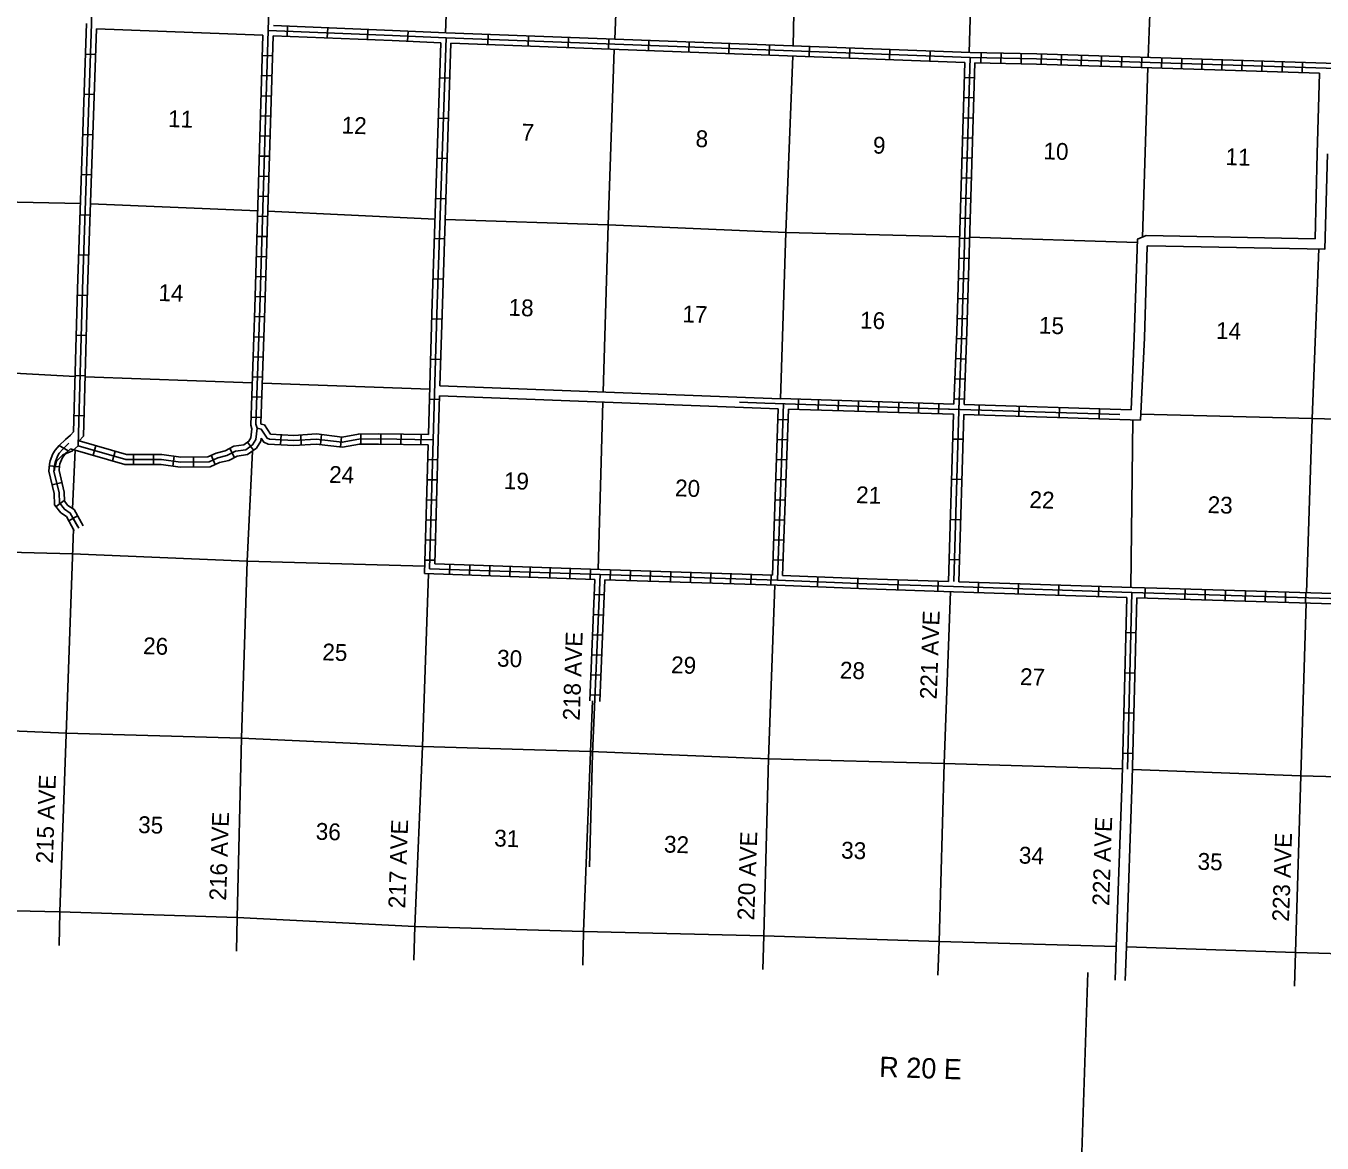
# Model space of a CAD drawing. Extents: x 589837 to 1026606, y 16219719 to 16549911.
# Drawn here: x 918727 to 957209, y 16335661 to 16368833 of the extents above; entities that cross this region are included whole.
import ezdxf

# ---------------------------------------------------------------- set-up
doc = ezdxf.new("R2010")
doc.units = 0
for name, color, linetype in [('L10', 7, 'Continuous'), ('L11', 7, 'Continuous'), ('L13', 7, 'Continuous'), ('L14', 7, 'Continuous'), ('L30', 7, 'Continuous'), ('L52', 7, 'Continuous'), ('L8', 7, 'Continuous'), ('L9', 7, 'Continuous')]:
    doc.layers.add(name, color=color, linetype=linetype)

msp = doc.modelspace()

# ---------------------------------------------------------------- linework, layer by layer
at = {"layer": 'L10'}
msp.add_lwpolyline([(957067, 16365043), (957131, 16367431)], dxfattribs=at)
at = {"layer": 'L11'}
for p, q in [((920818, 16368742), (925764, 16368554)), ((931018, 16358150), (941128, 16357763)), ((931009, 16357850), (941065, 16357465)), ((951272, 16346463), (951100, 16341501)), ((951572, 16346454), (951400, 16341491))]:
    msp.add_line(p, q, dxfattribs=at)
for points in [[(951537, 16357438), (951634, 16359585), (951725, 16362500), (951985, 16362607), (957000, 16362514), (957067, 16365043)], [(951823, 16357129), (951934, 16359573), (952018, 16362296), (952041, 16362306), (957291, 16362208), (957367, 16365032)]]:
    msp.add_lwpolyline(points, dxfattribs=at)
at = {"layer": 'L13'}
for p, q in [((931183, 16368626), (931389, 16374121)), ((936422, 16373944), (936207, 16368437)), ((941504, 16368239), (941631, 16373755)), ((946899, 16373614), (946730, 16368042)), ((952049, 16367895), (952240, 16373421)), ((951877, 16362563), (952038, 16367595)), ((925610, 16363345), (920643, 16363549)), ((930873, 16363096), (925910, 16363332)), ((951722, 16362403), (946746, 16362560)), ((925446, 16358239), (920485, 16358411)), ((930715, 16358049), (925746, 16358228)), ((935853, 16357665), (935719, 16352692)), ((951534, 16352160), (951590, 16357136)), ((920114, 16354500), (920186, 16356240))]:
    msp.add_line(p, q, dxfattribs=at)
for points in [[(936196, 16368137), (936012, 16362931), (935862, 16357964)], [(941128, 16357763), (941286, 16362698), (941495, 16367939)], [(920343, 16363559), (915196, 16363672), (910075, 16363874)], [(946447, 16362568), (941286, 16362698), (936012, 16362931), (931173, 16363085)], [(957113, 16362212), (956910, 16357172), (956745, 16352000)], [(920185, 16358423), (914945, 16358711), (909940, 16358836)], [(962093, 16357034), (956910, 16357172), (951831, 16357308)], [(925451, 16356208), (925291, 16352944), (925124, 16347685), (924996, 16342357)], [(919738, 16342531), (920135, 16353897)], [(920109, 16353158), (914782, 16353292), (909926, 16353429)], [(930563, 16352795), (925291, 16352944), (920109, 16353157)], [(930277, 16342090), (930497, 16347432), (930676, 16352567)], [(940638, 16341814), (940771, 16347066), (940960, 16352227)], [(946176, 16352037), (945989, 16346935), (945838, 16341650)], [(956736, 16351700), (956581, 16346569), (956423, 16341317)], [(919923, 16347832), (914574, 16348058), (909290, 16348224), (904015, 16348399), (898841, 16348629), (893557, 16348803), (888592, 16349024)], [(935546, 16348788), (935286, 16341940)], [(935489, 16347291), (930497, 16347432), (925124, 16347685), (919923, 16347832)], [(951283, 16346769), (945989, 16346935), (940771, 16347066), (935489, 16347291)], [(961754, 16346431), (956581, 16346569), (951583, 16346758)], [(951100, 16341501), (945838, 16341650), (940638, 16341814), (935286, 16341940), (930277, 16342090), (924996, 16342357), (919738, 16342531), (914419, 16342648), (909066, 16343050), (903882, 16343196), (903291, 16343210)], [(961582, 16341171), (956423, 16341317), (951400, 16341491)]]:
    msp.add_lwpolyline(points, dxfattribs=at)
at = {"layer": 'L52'}
for p, q in [((919738, 16342531), (919709, 16341531)), ((924979, 16341356), (924996, 16342357)), ((930277, 16342090), (930246, 16341091)), ((935257, 16340940), (935286, 16341940)), ((940638, 16341814), (940601, 16340814)), ((945802, 16340651), (945838, 16341650)), ((951100, 16341501), (951065, 16340502)), ((951400, 16341491), (951365, 16340492)), ((956389, 16340318), (956423, 16341317)), ((950250, 16340725), (950034, 16334163))]:
    msp.add_line(p, q, dxfattribs=at)
at = {"layer": 'L8'}
for p, q in [((925747, 16367952), (926046, 16367943)), ((947078, 16367736), (947085, 16368034)), ((947675, 16367724), (947681, 16368022)), ((948271, 16367712), (948277, 16368010)), ((948866, 16367698), (948876, 16367996)), ((949462, 16367679), (949472, 16367977)), ((950059, 16367659), (950068, 16367958)), ((950655, 16367640), (950664, 16367938)), ((951251, 16367621), (951261, 16367919)), ((951847, 16367602), (951857, 16367900)), ((952444, 16367583), (952453, 16367881)), ((953040, 16367563), (953050, 16367862)), ((953636, 16367544), (953646, 16367842)), ((954232, 16367525), (954242, 16367823)), ((954829, 16367506), (954838, 16367804)), ((955425, 16367487), (955435, 16367785)), ((956021, 16367467), (956031, 16367766)), ((956618, 16367448), (956627, 16367746)), ((925730, 16367356), (926028, 16367347)), ((946888, 16367291), (946590, 16367300)), ((925712, 16366759), (926010, 16366750)), ((946870, 16366695), (946572, 16366704)), ((925694, 16366163), (925993, 16366154)), ((946852, 16366098), (946554, 16366107)), ((925677, 16365566), (925975, 16365558)), ((946834, 16365502), (946536, 16365511)), ((925659, 16364970), (925957, 16364961)), ((946816, 16364906), (946518, 16364915)), ((925641, 16364374), (925939, 16364365)), ((946798, 16364309), (946500, 16364318)), ((925624, 16363777), (925922, 16363769)), ((946780, 16363713), (946482, 16363722)), ((925606, 16363181), (925904, 16363172)), ((946762, 16363117), (946464, 16363126)), ((925588, 16362585), (925886, 16362576)), ((946744, 16362520), (946446, 16362529)), ((925570, 16361988), (925869, 16361980)), ((946726, 16361924), (946428, 16361933)), ((925553, 16361392), (925851, 16361383)), ((946708, 16361328), (946410, 16361337)), ((925535, 16360796), (925833, 16360787)), ((946691, 16360731), (946392, 16360740)), ((925516, 16360200), (925814, 16360190)), ((946673, 16360135), (946374, 16360144)), ((925495, 16359604), (925793, 16359593)), ((946653, 16359538), (946355, 16359549)), ((925474, 16359008), (925772, 16358997)), ((946631, 16358941), (946333, 16358953)), ((925453, 16358411), (925751, 16358401)), ((946608, 16358345), (946310, 16358356)), ((925432, 16357815), (925730, 16357805)), ((941660, 16357748), (941650, 16357450)), ((942256, 16357730), (942247, 16357431)), ((942852, 16357711), (942843, 16357412)), ((943449, 16357692), (943439, 16357394)), ((946586, 16357749), (946288, 16357760)), ((940893, 16352528), (941065, 16357465)), ((941038, 16352374), (941220, 16357613)), ((941193, 16352518), (941365, 16357458)), ((946271, 16357303), (941365, 16357458)), ((944045, 16357673), (944036, 16357375)), ((944641, 16357654), (944632, 16357356)), ((945238, 16357635), (945228, 16357337)), ((945834, 16357616), (945825, 16357318)), ((925411, 16357219), (925709, 16357208)), ((941055, 16357149), (941353, 16357138)), ((926289, 16356396), (926306, 16356694)), ((926903, 16356388), (926884, 16356686)), ((927470, 16356401), (927506, 16356697)), ((928062, 16356330), (928098, 16356626)), ((928669, 16356415), (928667, 16356714)), ((929263, 16356418), (929267, 16356716)), ((929859, 16356410), (929863, 16356709)), ((930456, 16356403), (930460, 16356701)), ((930821, 16356547), (930711, 16352716)), ((930971, 16356543), (930865, 16352860)), ((941034, 16356553), (941332, 16356542)), ((919717, 16356379), (919984, 16356218)), ((920724, 16356085), (920807, 16356372)), ((921297, 16355920), (921380, 16356207)), ((924915, 16356021), (924777, 16356286)), ((925481, 16356231), (925304, 16356471)), ((930667, 16356399), (930557, 16352571)), ((919422, 16355769), (919720, 16355737)), ((921920, 16355812), (921921, 16356110)), ((922517, 16355810), (922518, 16356109)), ((923090, 16355761), (923131, 16356056)), ((923707, 16355737), (923703, 16356035)), ((924350, 16355812), (924229, 16356085)), ((930953, 16355947), (930655, 16355955)), ((941013, 16355956), (941311, 16355946)), ((919794, 16355271), (919504, 16355202)), ((930936, 16355350), (930638, 16355359)), ((940992, 16355360), (941291, 16355350)), ((919859, 16354743), (919622, 16354562)), ((930919, 16354754), (930621, 16354763)), ((940972, 16354764), (941270, 16354754)), ((920258, 16354287), (919998, 16354141)), ((930902, 16354158), (930604, 16354166)), ((940951, 16354168), (941249, 16354157)), ((930885, 16353561), (930586, 16353570)), ((940930, 16353571), (941229, 16353561)), ((930868, 16352965), (930569, 16352974)), ((931302, 16352546), (931313, 16352844)), ((931898, 16352525), (931909, 16352823)), ((932495, 16352504), (932505, 16352803)), ((933091, 16352484), (933101, 16352782)), ((933687, 16352463), (933698, 16352761)), ((934283, 16352442), (934294, 16352740)), ((934880, 16352421), (934890, 16352720)), ((935476, 16352401), (935486, 16352699)), ((936073, 16352381), (936082, 16352679)), ((940910, 16352975), (941208, 16352965)), ((930557, 16352571), (935618, 16352395)), ((935918, 16352385), (941033, 16352224)), ((936669, 16352362), (936678, 16352660)), ((937265, 16352343), (937275, 16352642)), ((937861, 16352325), (937871, 16352623)), ((938458, 16352306), (938467, 16352604)), ((939054, 16352287), (939063, 16352585)), ((939650, 16352268), (939660, 16352566)), ((940247, 16352249), (940256, 16352548)), ((940843, 16352231), (940852, 16352529)), ((935898, 16351941), (935600, 16351953)), ((953137, 16351811), (953147, 16352109)), ((953734, 16351793), (953743, 16352091)), ((954330, 16351775), (954339, 16352073)), ((954926, 16351757), (954935, 16352055)), ((955523, 16351738), (955532, 16352036)), ((956119, 16351720), (956128, 16352018)), ((956715, 16351702), (956724, 16352000)), ((935873, 16351341), (935575, 16351354)), ((935847, 16350742), (935549, 16350754)), ((935822, 16350149), (935524, 16350162)), ((935797, 16349556), (935499, 16349569))]:
    msp.add_line(p, q, dxfattribs=at)
for points in [[(927310, 16379690), (927305, 16379565), (926959, 16378952), (926910, 16378737), (926836, 16377589), (926083, 16374396), (925919, 16368699), (925674, 16360460), (925553, 16357004), (925590, 16356886), (925714, 16356856), (925889, 16356592), (925954, 16356565), (926678, 16356523), (927347, 16356566), (928119, 16356473), (928614, 16356564), (929196, 16356568), (930821, 16356547)], [(925764, 16368554), (925524, 16360465), (925402, 16356983), (925438, 16356871)], [(926064, 16368542), (925824, 16360455), (925704, 16357025), (925707, 16357012), (925807, 16356989), (925989, 16356713), (926678, 16356673), (927351, 16356717), (928114, 16356625), (928600, 16356714), (929196, 16356718), (930675, 16356699)], [(946603, 16367748), (946362, 16359759), (946281, 16357603)], [(946757, 16367892), (946512, 16359754), (946426, 16357448)], [(946902, 16367739), (946662, 16359749), (946581, 16357593)], [(962586, 16367433), (961917, 16367456), (957327, 16367575), (948732, 16367851), (946757, 16367892)], [(962440, 16367588), (961921, 16367606), (957331, 16367724), (948736, 16368001), (946760, 16368042)], [(957131, 16367431), (948728, 16367701), (946902, 16367739)], [(946281, 16357603), (941128, 16357766)], [(946426, 16357448), (940662, 16357631), (939908, 16357660)], [(919899, 16356552), (919709, 16356370), (919591, 16356231), (919529, 16356122), (919449, 16355916), (919426, 16355819), (919406, 16355608)], [(925709, 16356592), (925699, 16356503), (925569, 16356295), (925309, 16356103), (924996, 16356062), (924748, 16355933), (924474, 16355866), (924196, 16355743), (923303, 16355731), (922738, 16355809), (921668, 16355812), (920048, 16356280)], [(925590, 16356886), (925554, 16356554), (925457, 16356398), (925251, 16356247), (924950, 16356208), (924695, 16356075), (924426, 16356009), (924163, 16355893), (923313, 16355881), (922748, 16355959), (921689, 16355962), (920278, 16356369)], [(925438, 16356871), (925408, 16356604), (925345, 16356502), (925194, 16356391), (924904, 16356353), (924642, 16356216), (924377, 16356151), (924131, 16356042), (923322, 16356031), (922759, 16356109), (921711, 16356112), (920307, 16356517)], [(925709, 16356592), (925789, 16356471), (925920, 16356416), (926679, 16356373), (927343, 16356416), (928124, 16356321), (928628, 16356414), (929196, 16356418), (930667, 16356399)], [(920040, 16356188), (919823, 16356102), (919637, 16355906), (919559, 16355611), (919712, 16354972), (919727, 16354671), (919871, 16354482), (920042, 16354368), (920294, 16353918)], [(920000, 16356441), (919818, 16356267), (919714, 16356145), (919665, 16356058), (919593, 16355872), (919575, 16355794), (919567, 16355714), (919571, 16355634)], [(920048, 16356280), (919927, 16356164), (919838, 16356059), (919801, 16355994), (919737, 16355827), (919723, 16355769), (919709, 16355629)], [(919406, 16355608), (919563, 16354950), (919579, 16354617), (919766, 16354372), (919928, 16354263), (920164, 16353845)], [(919709, 16355629), (919862, 16354993), (919875, 16354725), (919975, 16354593), (920155, 16354473), (920425, 16353992)], [(930711, 16352716), (935774, 16352540), (941038, 16352374)], [(930865, 16352860), (935779, 16352690), (940893, 16352528)], [(935618, 16352395), (935486, 16349281)], [(935918, 16352385), (935785, 16349271)], [(962086, 16351677), (961401, 16351708), (951565, 16352009)], [(961941, 16351834), (961407, 16351858), (952674, 16352125)], [(961931, 16351534), (961396, 16351558), (952664, 16351825)]]:
    msp.add_lwpolyline(points, dxfattribs=at)
at = {"layer": 'L9'}
for p, q in [((926482, 16368526), (926494, 16368824)), ((927674, 16368476), (927687, 16368774)), ((928866, 16368427), (928879, 16368725)), ((930058, 16368376), (930071, 16368674)), ((932443, 16368279), (932455, 16368577)), ((933636, 16368234), (933647, 16368532)), ((934828, 16368190), (934839, 16368488)), ((946603, 16367748), (931347, 16368319)), ((936020, 16368145), (936032, 16368443)), ((937213, 16368100), (937224, 16368398)), ((938405, 16368056), (938416, 16368354)), ((939597, 16368011), (939609, 16368309)), ((940790, 16367966), (940801, 16368264)), ((941982, 16367922), (941993, 16368220)), ((943174, 16367877), (943186, 16368175)), ((944367, 16367832), (944378, 16368130)), ((945559, 16367788), (945570, 16368086)), ((920493, 16367997), (920791, 16367987)), ((931311, 16367277), (931013, 16367287)), ((920453, 16366805), (920751, 16366795)), ((931272, 16366085), (930974, 16366095)), ((920413, 16365612), (920711, 16365602)), ((931232, 16364892), (930934, 16364902)), ((920373, 16364420), (920671, 16364410)), ((931192, 16363700), (930894, 16363709)), ((920333, 16363227), (920631, 16363217)), ((931153, 16362507), (930855, 16362517)), ((920292, 16362035), (920590, 16362024)), ((931113, 16361314), (930815, 16361324)), ((920253, 16360841), (920551, 16360833)), ((931074, 16360122), (930776, 16360131)), ((920220, 16359648), (920518, 16359640)), ((931040, 16358930), (930741, 16358938)), ((920187, 16358456), (920485, 16358447)), ((931005, 16357737), (930707, 16357746)), ((931009, 16357850), (930971, 16356543)), ((946435, 16357755), (946272, 16352333)), ((945829, 16357467), (951206, 16357298)), ((946122, 16352339), (946271, 16357303)), ((946422, 16352329), (946571, 16357294)), ((951823, 16357129), (946571, 16357294)), ((951537, 16357438), (946581, 16357593)), ((947026, 16357579), (947017, 16357280)), ((948219, 16357541), (948210, 16357243)), ((949412, 16357504), (949402, 16357206)), ((950604, 16357466), (950595, 16357168)), ((920154, 16357263), (920452, 16357254)), ((946548, 16356558), (946250, 16356567)), ((946512, 16355365), (946214, 16355374)), ((946477, 16354172), (946178, 16354181)), ((946441, 16352980), (946143, 16352988)), ((942225, 16352178), (942236, 16352476)), ((943417, 16352131), (943429, 16352429)), ((944610, 16352090), (944620, 16352388)), ((945803, 16352050), (945813, 16352348)), ((946422, 16352329), (951570, 16352158)), ((946995, 16352011), (947005, 16352309)), ((948188, 16351971), (948198, 16352269)), ((949380, 16351932), (949390, 16352230)), ((950573, 16351892), (950583, 16352190)), ((951945, 16351848), (951954, 16352146)), ((951411, 16351864), (951275, 16346463)), ((951711, 16351854), (951575, 16346454)), ((951684, 16350812), (951386, 16350819)), ((951654, 16349619), (951356, 16349627)), ((935771, 16348957), (935473, 16348970)), ((951624, 16348426), (951325, 16348434)), ((951594, 16347233), (951295, 16347241))]:
    msp.add_line(p, q, dxfattribs=at)
for points in [[(919005, 16380646), (918977, 16379855), (919120, 16379891), (920672, 16379913), (921596, 16379864), (921404, 16374592), (920866, 16373969), (920794, 16373838), (920673, 16368897), (920407, 16361018), (920278, 16356369), (920112, 16356216), (919823, 16356102), (919637, 16355906), (919559, 16355611), (919712, 16354972), (919727, 16354671), (919871, 16354482), (920042, 16354368), (920262, 16353977)], [(920523, 16368903), (920257, 16361023), (920139, 16356777)], [(946763, 16368042), (931208, 16368625), (929614, 16368695), (926073, 16368842)], [(920818, 16368742), (920557, 16361014), (920436, 16356655)], [(946757, 16367892), (931202, 16368475), (929607, 16368545), (925919, 16368699)], [(931047, 16368331), (929601, 16368396), (926064, 16368542)], [(931202, 16368475), (930930, 16360279), (930821, 16356547)], [(931047, 16368331), (930780, 16360284), (930675, 16356699)], [(931347, 16368319), (931080, 16360274), (931018, 16358150)], [(920139, 16356777), (920049, 16356680), (919899, 16356552)], [(920436, 16356655), (920307, 16356517)], [(935774, 16352540), (935548, 16347219), (935462, 16343862)], [(941038, 16352374), (943694, 16352269), (946268, 16352184), (951565, 16352009)], [(941193, 16352518), (943700, 16352419), (946122, 16352339)], [(941032, 16352224), (943689, 16352119), (946263, 16352034), (951411, 16351864)], [(951565, 16352009), (951433, 16346760)], [(952674, 16352125), (951569, 16352158)], [(952664, 16351825), (951711, 16351854)], [(935486, 16349281), (935465, 16348793)], [(935785, 16349271), (935764, 16348775)]]:
    msp.add_lwpolyline(points, dxfattribs=at)

# ---------------------------------------------------------------- texts
at = {"layer": 'L14'}
for s, p in [('11', (922941, 16365833)), ('12', (928093, 16365641)), ('7', (933435, 16365430)), ('8', (938602, 16365238)), ('9', (943868, 16365046)), ('10', (948929, 16364875)), ('11', (954335, 16364704)), ('14', (922655, 16360667)), ('18', (933050, 16360230)), ('17', (938210, 16360034)), ('16', (943486, 16359851)), ('15', (948796, 16359700)), ('14', (954054, 16359543)), ('24', (927722, 16355268)), ('19', (932910, 16355084)), ('20', (937992, 16354869)), ('21', (943369, 16354666)), ('22', (948514, 16354521)), ('23', (953804, 16354371)), ('26', (922199, 16350181)), ('25', (927520, 16349997)), ('30', (932708, 16349812)), ('29', (937875, 16349616)), ('28', (942886, 16349458)), ('27', (948233, 16349265)), ('35', (922052, 16344870)), ('36', (927325, 16344671)), ('31', (932624, 16344470)), ('32', (937664, 16344290)), ('33', (942924, 16344112)), ('34', (948200, 16343963)), ('35', (953506, 16343780))]:
    msp.add_text(s, height=500, rotation=358.0946, dxfattribs=at).set_placement(p)
at = {"layer": 'L30'}
for s, p in [('221 AVE', (945767, 16348829)), ('218 AVE', (935167, 16348201)), ('215 AVE', (919526, 16343954)), ('216 AVE', (924669, 16342853)), ('217 AVE', (929985, 16342622)), ('222 AVE', (950887, 16342700)), ('220 AVE', (940349, 16342268)), ('223 AVE', (956226, 16342229))]:
    msp.add_text(s, height=500, rotation=88, dxfattribs=at).set_placement(p)
at = {"layer": 'L52'}
msp.add_text('R 20 E', height=600, rotation=358.0981, dxfattribs=at).set_placement((944054, 16337630))

doc.saveas('drawing.dxf')
